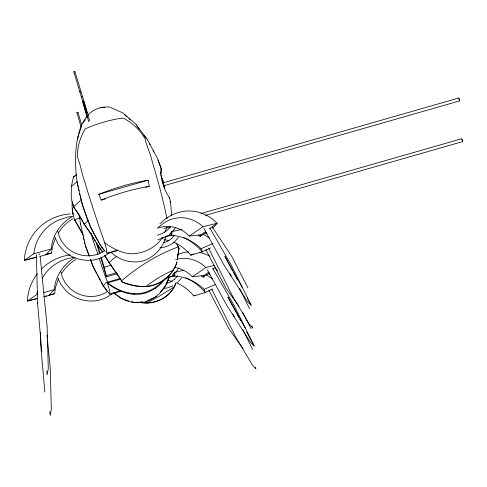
<?xml version="1.0" encoding="UTF-8"?>
<svg xmlns="http://www.w3.org/2000/svg" width="487" height="487" viewBox="0 0 487 487"><rect width="100%" height="100%" fill="white"/><g stroke="black" fill="none" stroke-linecap="round" stroke-linejoin="round"><path stroke-width="0.73" d="M76.94 181.834L71.412 186.424L71.242 196.109L71.954 201.326L73.586 206.878L78.584 214.317L84.221 224.306L91.002 234.028L95.123 240.943L90.984 233.809L84.202 224.087L78.565 214.097L73.787 207.103L71.954 201.326M72.173 208.606C74.328 223.673 71.187 203.974 72.32 202.543M171.85 231.696L171.625 234.631L165.775 236.305M171.941 231.422L171.661 235.087L161.422 238.027M174.894 272.391L174.699 275.782L165.19 278.509M39.654 256.552L51.592 252.978L52.572 246.264L55.268 238.453M44.153 296.881L54.629 293.673L55.609 286.959L58.604 278.515M45.48 255.103L51.287 248.954C51.878 240.024 55.804 231.483 61.825 224.915A45.315 43.538 9.4 0 1 72.666 216.338L67.79 217.062L58.391 220.136A44.506 43.179 10.4 0 0 46.174 228.44C39.313 235.111 34.723 244.145 33.913 253.727L24.35 260.35L36.738 257.27M48.523 295.798L54.331 289.649C54.921 280.719 58.848 272.178 64.868 265.61A45.315 43.538 9.4 0 1 75.101 257.386M37.432 291.123L36.957 294.422L27.394 301.045A49.23 48.402 -4.3 0 1 37.365 273.7M104.595 255.225C109.77 264.697 116.758 273.03 122.316 282.235C134.905 287.354 149.558 288.961 161.696 281.699C168.715 277.164 173.883 270.766 176.793 262.931L176.994 261.263M177.329 259.09L178.979 248.212L176.641 243.561M177.676 257.13L178.979 248.212M160.783 173.877L161.66 169.019L160.874 169.038C160.546 179.179 163.784 190.009 169.86 198.252L169.549 198.404M76.672 174.516L73.385 177.025L71.412 186.424M77.518 139.063L78.59 135.435M79.022 133.986L81.597 125.275M82.54 96.694L74.931 71.571L74.231 71.668L73.829 71.887L88.835 121.811M165.982 236.645C162.889 247.938 154.269 257.313 143.075 260.929C131.752 263.79 119.534 260.405 111.097 252.394M160.576 291.883L165.592 285.534L168.898 277.073M114.135 293.089C122.572 301.1 134.789 304.485 146.118 301.623C157.313 298.007 165.933 288.633 169.026 277.34M175.862 283.05C170.882 296.985 154.89 305.379 140.518 302.141M138.375 302.153C153.35 305.952 170.627 298.105 175.88 283.27M161.447 169.482L161.66 169.019M164.63 232.652L167.12 227.277M90.667 259.796L93.12 266.499L103.335 285.747L109.575 293.996C110.659 290.215 107.755 286.66 107.645 282.862L99.129 258.676M198.191 234.856L200.169 236.512L200.973 234.868L205.751 231.416M201.234 275.551L203.213 277.206L204.01 275.563L208.795 272.111M176.775 262.712C172.788 274.303 162.792 282.606 151.104 285.772C141.254 287.72 131.575 285.333 122.298 282.016C116.88 273.018 110.056 264.873 104.961 255.651M74.931 71.571L74.389 71.832M87.252 117.495L82.498 101.333L83.04 101.071M81.067 126.839L76.873 112.582L77.275 112.363L77.969 112.266L81.749 125.098M77.969 112.266L76.873 112.582M42.028 278.454L45.9 272.732L49.217 269.134A44.506 43.179 10.4 0 1 61.429 260.831L66.049 259.029L73.622 257.343M73.616 206.829L80.477 200.541M83.295 122.748L85.414 119.583M86.686 117.69L87.532 116.423M58.27 232.938L62.05 227.855A45.315 45.017 -39.2 0 1 72.849 218.736M61.307 273.633L65.088 268.55A45.315 45.017 -39.2 0 1 75.887 259.431M173.871 230.041L175.904 227.125M178.948 267.82L176.915 270.735L172.24 275.21M174.139 235.605L171.345 238.77L171.576 238.533L167.577 241.284L163.65 242.733M174.608 241.796L178.364 237.54M177.645 275.776L174.389 279.465L174.614 279.234L170.614 281.979L166.037 283.671M177.645 282.49L181.407 278.235M162.147 238.027C155.103 248.114 143.324 253.672 131.137 253.776C121.263 253.167 112.68 248.425 104.754 242.836C97.394 222.358 90.679 201.636 84.446 180.762C81.579 173.415 80.812 165.397 77.719 158.086C76.794 147.853 80.069 137.699 85.134 128.903C97.199 123.558 110.062 119.759 123.144 118C132.208 122.73 139.982 129.871 145.071 138.765C146.672 146.532 150.501 153.624 152.181 161.331C157.855 180.293 163.066 199.372 167.065 218.76M120.806 279.081L107.645 282.862C118.274 291.104 131.91 296.248 145.321 292.34C152.157 289.771 158.677 286.344 163.023 280.281M101.259 282.229L103.372 286.21L103.067 286.064L105.667 283.05L107.14 282.265L107.797 283.531C118.426 291.774 132.062 296.918 145.473 293.01C153.49 290.398 160.205 285.522 165.184 278.722M170.474 227.143L166.542 230.893L162.025 233.644L157.404 235.221M169.202 234.509L173.737 230.187M87.934 220.794L84.221 224.306M80.599 91.909C81.493 90.825 78.791 91.568 80.051 92.067M109.727 252.327C96.584 264.447 74.474 262.231 62.452 249.551L58.056 244.024L54.544 236.384M112.223 293.491C99.007 305.118 77.36 302.725 65.495 290.246L61.1 284.718L57.977 278.546M76.69 174.736L73.385 177.025M116.71 256.29L113.045 258.938L108.985 262.749M209.337 228.823L217.105 223.216A49.23 42.844 -87.7 0 0 159.894 223.868M212.977 269.086L215.37 267.363M174.376 242.033C170.243 245.338 165.196 247.694 159.827 247.78M202.86 226.808C196.912 220.921 188.639 217.47 180.251 217.713A44.506 36.823 -88.2 0 0 168.045 220.611L164.247 222.65L157.386 228.184A45.315 36.756 -85.9 0 1 168.825 226.504C176.568 226.857 183.995 230.454 189.303 236.067L202.86 226.808L217.105 223.216L213.726 227.252L212.496 228.093M200.169 236.512L206.33 232.299M174.711 267.473C181.432 268.459 187.678 271.862 192.347 276.762L205.904 267.503L214.45 265.348M203.213 277.206L209.373 273M104.273 250.89C92.463 259.029 75.455 256.686 65.648 246.446L61.971 241.777L59.28 236.451L57.746 230.753M107.317 291.585C95.501 299.724 78.492 297.38 68.685 287.141L65.014 282.472L62.318 277.146L60.79 271.448M146.636 301.039L156.357 296.583M210.451 247.938L202.239 251.828L190.734 255.2C186.107 249.545 180.184 244.876 173.372 242.149M212.807 288.955L205.283 292.523L193.777 295.895C189.151 290.24 183.222 285.571 176.416 282.844M170.876 235.422A45.315 39.301 48 0 1 177.451 236.152C186.338 237.875 194.648 242.313 201.082 248.674L212.807 243.537M190.734 255.2L193.491 253.995M173.92 276.123A45.315 39.301 48 0 1 180.494 276.847C189.382 278.57 197.692 283.008 204.12 289.369L215.157 284.536M193.777 295.895L195.153 295.292M105.594 198.818L101.229 200.072L98.806 194.331C114.695 187.903 131.277 183.057 148.176 180.166L149.247 186.296L145.607 187.337M101.229 200.072C116.691 193.844 132.817 189.139 149.247 186.296M172.782 285.912L167.175 287.975L163.583 288.389M163.991 237.686L158.068 239.634M79.582 217.963L74.548 219.783L72.843 213.184M172.039 231.763L176.27 230.521A44.506 38.534 52.2 0 1 182.187 229.687M175.083 272.458L179.307 271.222A44.506 38.534 52.2 0 1 183.727 270.504M98.806 194.331L148.176 180.166M162.81 182.911L458.76 98.015L459.162 99.184L459.606 100.906L163.662 185.803M200.93 213.55L461.798 138.71L462.206 139.879L462.65 141.601L205.435 215.388M117.501 250.154L106.531 253.301L106.592 249.758L104.754 242.836M108.029 253.343L117.537 250.616M117.404 273.694L106.434 276.841L104.139 267.247L111.456 265.147M106.343 275.636L116.582 272.696M107.14 282.265L120.265 278.497M109.575 293.996L119.814 291.062M168.082 277.213L174.669 275.325M111.073 294.038L121.312 291.098M33.913 253.727L51.287 248.954M34.218 257.751L35.661 257.355M45.796 254.567L51.592 252.978M43.471 292.632L54.331 289.649M43.775 296.656L46.667 295.859M49.564 295.067L54.629 293.673M33.512 257.933L24.35 260.35A49.23 48.402 -4.3 0 1 70.146 213.896M37.256 298.446L27.394 301.045L37.59 298.513M83.052 101.278L82.516 101.351M74.249 71.869L73.829 71.887M82.108 97.004C80.799 97.266 82.047 95.635 82.577 96.493L89.724 120.782M109.776 107.091C73.519 104.194 73.324 158.172 77.196 182.369M189.303 236.067L200.973 234.868M192.347 276.762L204.01 275.563M135.429 302.421L137.693 302.19M140.713 301.885L142.222 301.733M100.523 107.645L104.778 107.481M459.582 100.906L458.76 98.015M462.626 141.601L461.938 139.331M131.368 301.733L134.674 302.5M170.815 235.178L171.917 234.898L170.663 233.151M173.859 275.873L174.961 275.593L173.707 273.852M117.592 295.548L121.172 298.275L128.696 301.027M110.348 107.371L122.961 112.935L135.617 123.923L147.458 139.568L157.672 158.817L161.41 169.026M163.961 186.393L164.271 186.405L163.93 185.973M203.292 234.217L209.66 238.21M206.33 274.912L212.703 278.905M114.013 292.815L116.399 294.635M124.648 114.829L126.851 116.74M129.049 118.651L130.699 120.082M205.904 267.503C199.956 261.622 191.683 258.165 183.289 258.408A44.506 36.823 -88.2 0 0 175.734 259.589M210.013 228.293L231.483 265.518L251.152 305.276L247.773 302.104L223.99 265.086L203.937 228.525M212.673 268.331L234.521 306.213L254.19 345.971L250.811 342.805L227.033 305.787L207.34 269.883M38.869 253.824L39.885 254.957M136.11 124.982L139.294 129.195M143.848 135.216L146.581 138.825M105.198 251.535C89.845 231.368 81.846 206.561 77.165 181.913M100.328 245.515L103.895 250.227M103.816 286.8L107.377 291.512M102.538 251.87L96.353 243.086L102.55 252.089M238.855 306.244L225.688 287.787L205.806 249.502M243.214 348.789L228.732 328.482L208.844 290.197M212.277 227.009L231.909 256.667L247.986 287.957M215.735 268.337L217.409 270.863M82.461 233.425L74.761 220.081L83.186 234.965M177.037 244.437L178.997 248.431M242.362 287.732L224.878 256.381L232.798 271.113M245.399 328.427L227.922 297.076L236.201 312.477M169.166 227.112L169.555 227.837M233.517 272.452L235.678 276.476M236.396 277.815L237.114 279.154M247.189 297.91L247.913 299.249M248.632 300.589L251.152 305.276M236.919 313.823L239.08 317.841M239.799 319.18L240.517 320.519M246.635 331.909L254.19 345.971M149.253 143.348L149.959 144.676M153.125 150.647L153.831 151.974M99.975 244.851L90.113 226.266L82.224 204.729M96.682 273.597L93.157 266.961L91.477 262.371M97.382 274.924L100.553 280.902M95.105 240.724L96.371 243.305M229.809 273.323L231.209 276.019M232.847 314.018L234.247 316.714M242.818 312.672L251.024 328.652M208.795 248.626L232.743 296.565L249.435 324.409L252.85 328.061L251.882 326.028M211.833 289.321L235.781 337.26L252.479 365.104L255.894 368.756L255.249 367.399M239.61 288.42L249.539 308.77M242.983 329.796L252.583 349.465M74.529 219.564L74.773 220.301M201.082 248.674L202.239 251.828A50.064 41.681 57.7 0 0 183.368 237.352M204.12 289.369L205.283 292.523A50.064 41.681 57.7 0 0 185.809 277.779M157.952 159.955L161.197 168.806M160.905 175.241L163.121 181.286M89.371 256.265L85.231 244.967L80.203 222.608L79.576 215.138M85.268 245.424L88.89 255.31M90.442 259.547L91.215 261.665M83.594 101.016L87.088 112.881M97.278 243.926L100.066 253.398M101.138 257.045L104.139 267.247M96.383 242.69L99.591 253.587M100.876 257.952L106.434 276.841M97.905 254.342L92.676 239.281L91.13 233.17M162.475 178.857L164.594 188.085M159.505 284.177L159.657 284.846M155.584 287.616L155.743 288.286M145.321 292.34L145.473 293.01M134.022 293.801L134.175 294.471M128.763 292.991L128.915 293.661M120.612 290.8L120.764 291.47M169.519 197.947L170.59 202.714L171.661 215.406M170.164 201.131L170.468 202.489M77.354 183.075L78.151 186.612M78.468 188.025L79.107 190.849M79.746 193.704L80.075 195.171M80.41 196.645L82.06 203.992M80.239 223.064L80.556 224.483M82.303 232.25L82.626 233.663M83.283 236.603L83.947 239.543M84.275 241.016L84.939 243.957M46.74 371.015L47.172 374.765L48.28 368.629L47.16 326.887L40.178 256.619M49.777 411.71L50.21 415.46L51.324 409.323L50.198 367.582L47.501 340.383M46.971 335.093L47.349 338.873M37.511 302.488L41.797 351.352M40.549 343.183L44.841 392.047M178.54 247.079L178.522 246.86C157.575 254.317 138.265 266.608 121.348 280.956L121.366 281.176M173.165 270.224C164.101 274.102 153.843 280.311 145.771 286.563M174.395 286.642L160.74 295.378L147.001 302.981M36.659 256.028L36.756 257.532M160.71 172.842L160.771 174.066M163.054 182.875L163.035 182.461A2.417 0.487 75.2 0 1 163.279 182.01A2.417 0.609 80.1 0 0 163.078 183.051M40.311 332.578L40.646 344.479M36.428 254.774L37.609 303.785M41.273 269.226A49.23 48.402 -4.3 0 1 70.207 254.89M199.713 252.473A49.23 42.844 -87.7 0 1 209.867 256.18M177.639 254.488A49.23 42.844 -87.7 0 1 188.579 251.822M208.266 273.481A49.23 40.987 57.7 0 1 210.104 274.619M167.078 280.433A45.315 35.691 65.6 0 1 172.209 281.407M163.857 228.446A45.315 41.639 89.7 0 1 170.255 227.088M205.228 232.786A49.23 40.987 57.7 0 1 207.06 233.924M164.04 239.738A45.315 35.691 65.6 0 1 169.172 240.712M163.547 185.072A2.234 0.444 75.2 0 1 163.37 184.518"/></g></svg>
